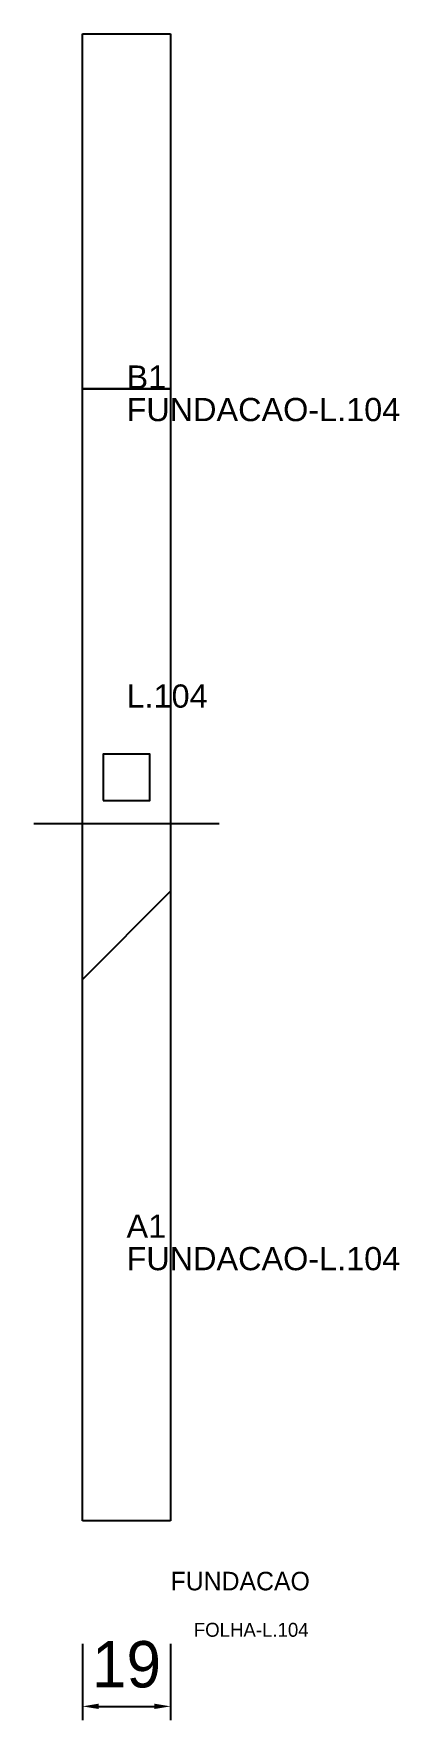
# Model space of a CAD drawing. Header units: metres. Extents: x 212 to 290, y -162 to 202.
import ezdxf

# ---------------------------------------------------------------- set-up
doc = ezdxf.new("R2010")
doc.units = ezdxf.units.M
for name, color, linetype in [('3', 3, 'CONTINUOUS'), ('AUX00', 7, 'CONTINUOUS'), ('COTA', 241, 'CONTINUOUS'), ('FOLHA', 255, 'CONTINUOUS'), ('Hachura', 251, 'CONTINUOUS'), ('NOMENCLATURA', 7, 'CONTINUOUS'), ('Nível', 160, 'CONTINUOUS'), ('Painéis', 200, 'CONTINUOUS'), ('Pilares', 5, 'CONTINUOUS'), ('SARR_2.2x7', 40, 'CONTINUOUS')]:
    doc.layers.add(name, color=color, linetype=linetype)
doc.styles.add('ARIAL', font='Arial.ttf')
doc.styles.add('STR_STANDARD', font='arial.ttf')
doc.dimstyles.new('EZ DXF', dxfattribs={"dimtxt": 10, "dimasz": 3.5, "dimexe": 3, "dimexo": 1.5, "dimgap": 1, "dimtad": 1, "dimdec": 1, "dimdsep": 46, "dimcen": 2.5, "dimazin": 3, "dimtfac": 1, "dimtmove": 0, "dimatfit": 3})

msp = doc.modelspace()

# ---------------------------------------------------------------- hatches: boundary and pattern name
at = {"layer": 'Hachura'}
h = msp.add_hatch(dxfattribs=at)
h.set_pattern_fill('ANSI31', scale=50)
h.paths.add_polyline_path([(241.2, -119), (231.7, -119), (222.2, -119), (222.2, 41.25), (222.2, 201.5), (231.7, 201.5), (241.2, 201.5), (241.2, 41.25)])
h = msp.add_hatch(dxfattribs=at)
h.set_pattern_fill('ANSI31', scale=50)
h.paths.add_polyline_path([(241.2, -119), (231.7, -119), (222.2, -119), (222.2, 41.25), (222.2, 201.5), (231.7, 201.5), (241.2, 201.5), (241.2, 41.25)])

# ---------------------------------------------------------------- linework, layer by layer
at = {"layer": '3'}
msp.add_lwpolyline([(222.2, 125), (241.2, 125)], close=True, dxfattribs=at)
msp.add_lwpolyline([(222.2, 125), (241.2, 125)], close=True, dxfattribs=at)
at = {"layer": 'Painéis', "color": 200}
for p, q in [((222.2, 41.25), (222.2, 201.5)), ((222.2, 201.5), (231.7, 201.5)), ((222.2, 41.25), (222.2, 201.5)), ((222.2, 201.5), (231.7, 201.5)), ((231.7, 201.5), (241.2, 201.5)), ((231.7, 201.5), (241.2, 201.5)), ((241.2, 201.5), (241.2, 41.25)), ((241.2, 201.5), (241.2, 41.25)), ((222.2, -119), (222.2, 41.25)), ((222.2, -119), (222.2, 41.25)), ((241.2, 41.25), (241.2, -119)), ((241.2, 41.25), (241.2, -119)), ((231.7, -119), (222.2, -119)), ((231.7, -119), (222.2, -119)), ((241.2, -119), (231.7, -119)), ((241.2, -119), (231.7, -119))]:
    msp.add_line(p, q, dxfattribs=at)
at = {"layer": 'Pilares'}
msp.add_lwpolyline([(226.7, 36.25), (236.7, 36.25), (236.7, 46.25), (226.7, 46.25)], close=True, dxfattribs=at)
msp.add_lwpolyline([(226.7, 36.25), (236.7, 36.25), (236.7, 46.25), (226.7, 46.25)], close=True, dxfattribs=at)
at = {"layer": 'SARR_2.2x7'}
msp.add_line((211.7, 31.25), (251.7, 31.25), dxfattribs=at)
msp.add_line((211.7, 31.25), (251.7, 31.25), dxfattribs=at)

# ---------------------------------------------------------------- texts
at = {"layer": '3', "style": 'STR_STANDARD'}
for s, p in [('B1', (231.7, 125)), ('B1', (231.7, 125)), ('A1', (231.7, -58)), ('A1', (231.7, -58))]:
    msp.add_text(s, height=5, dxfattribs=at).set_placement(p)
at = {"layer": 'AUX00', "style": 'STR_STANDARD'}
for p in [(231.7, 118), (231.7, 118), (231.7, -65), (231.7, -65)]:
    msp.add_text('FUNDACAO-L.104', height=5, dxfattribs=at).set_placement(p)
at = {"layer": 'FOLHA'}
msp.add_text('FOLHA-L.104', height=3, dxfattribs=at).set_placement((246.2, -144))
msp.add_text('FOLHA-L.104', height=3, dxfattribs=at).set_placement((246.2, -144))
at = {"layer": 'NOMENCLATURA', "insert": (231.7, 61.25), "char_height": 5, "attachment_point": 1, "style": 'ARIAL'}
msp.add_mtext('L.104', dxfattribs=at)
msp.add_mtext('L.104', dxfattribs=at)
at = {"layer": 'Nível'}
msp.add_text('FUNDACAO', height=4, dxfattribs=at).set_placement((241.2, -134))
msp.add_text('FUNDACAO', height=4, dxfattribs=at).set_placement((241.2, -134))

# ---------------------------------------------------------------- dimensions: what is measured, and where the dimension line sits
at = {"layer": 'COTA'}
msp.add_linear_dim(base=(222.2, -159), p1=(222.2, -144), p2=(241.2, -144), dimstyle='EZ DXF', dxfattribs=at).render()
msp.add_linear_dim(base=(222.2, -159), p1=(222.2, -144), p2=(241.2, -144), dimstyle='EZ DXF', dxfattribs=at).render()

doc.saveas('drawing.dxf')
